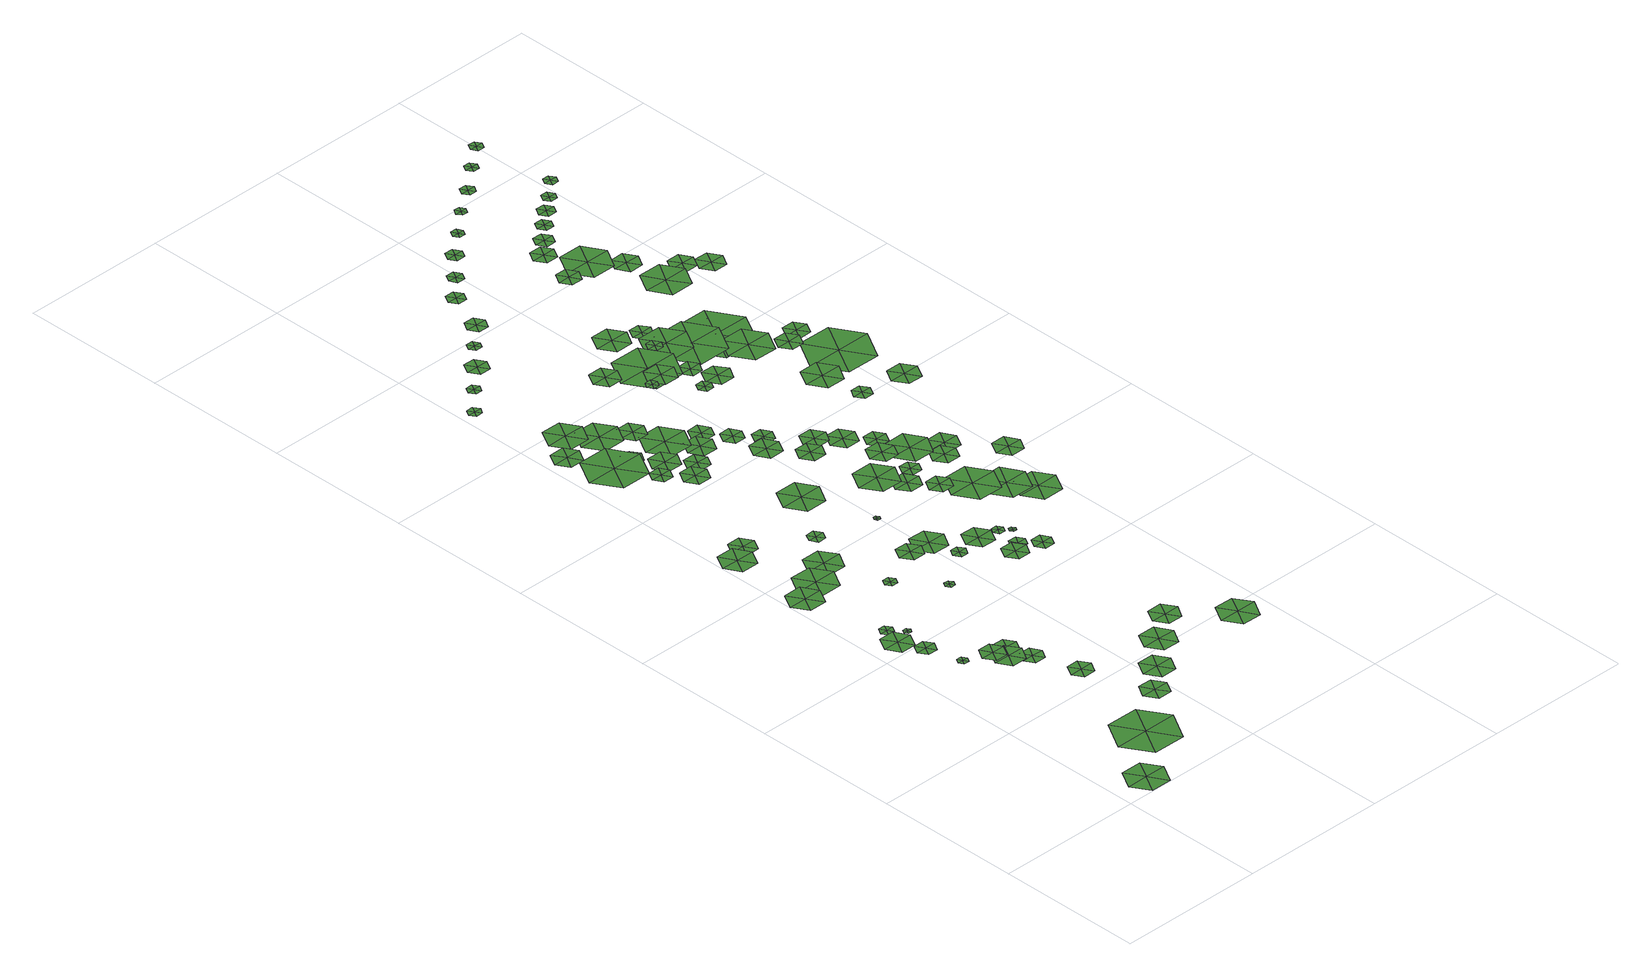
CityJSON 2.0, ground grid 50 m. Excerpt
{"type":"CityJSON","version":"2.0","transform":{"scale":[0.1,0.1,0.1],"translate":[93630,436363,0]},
"CityObjects":{
"tree1":{"type":"SolitaryVegetationObject","attributes":{"Point Count":4449,"Average Intensity":0,"Average Number of Returns":3.66},"geometry":[{"type":"MultiSurface","lod":"0","boundaries":[[[0,1,2]],[[0,3,1]],[[0,4,3]],[[0,5,4]],[[0,6,5]],[[0,2,6]]]}]},
"tree2":{"type":"SolitaryVegetationObject","attributes":{"Point Count":7510,"Average Intensity":0,"Average Number of Returns":4.17},"geometry":[{"type":"MultiSurface","lod":"0","boundaries":[[[7,8,9]],[[7,10,8]],[[7,11,10]],[[7,12,11]],[[7,13,12]],[[7,9,13]]]}]},
"tree3":{"type":"SolitaryVegetationObject","attributes":{"Point Count":716,"Average Intensity":0,"Average Number of Returns":2.29},"geometry":[{"type":"MultiSurface","lod":"0","boundaries":[[[14,15,16]],[[14,17,15]],[[14,18,17]],[[14,19,18]],[[14,20,19]],[[14,16,20]]]}]},
"tree4":{"type":"SolitaryVegetationObject","attributes":{"Point Count":316,"Average Intensity":0,"Average Number of Returns":3.13},"geometry":[{"type":"MultiSurface","lod":"0","boundaries":[[[21,22,23]],[[21,24,22]],[[21,25,24]],[[21,26,25]],[[21,27,26]],[[21,23,27]]]}]},
"tree5":{"type":"SolitaryVegetationObject","attributes":{"Point Count":253,"Average Intensity":0,"Average Number of Returns":2.63},"geometry":[{"type":"MultiSurface","lod":"0","boundaries":[[[28,29,30]],[[28,31,29]],[[28,32,31]],[[28,33,32]],[[28,34,33]],[[28,30,34]]]}]},
"tree6":{"type":"SolitaryVegetationObject","attributes":{"Point Count":234,"Average Intensity":0,"Average Number of Returns":1.68},"geometry":[{"type":"MultiSurface","lod":"0","boundaries":[[[35,36,37]],[[35,38,36]],[[35,39,38]],[[35,40,39]],[[35,41,40]],[[35,37,41]]]}]},
"tree7":{"type":"SolitaryVegetationObject","attributes":{"Point Count":75,"Average Intensity":0,"Average Number of Returns":1.91},"geometry":[{"type":"MultiSurface","lod":"0","boundaries":[[[42,43,44]],[[42,45,43]],[[42,46,45]],[[42,47,46]],[[42,48,47]],[[42,44,48]]]}]},
"tree8":{"type":"SolitaryVegetationObject","attributes":{"Point Count":2261,"Average Intensity":0,"Average Number of Returns":3.38},"geometry":[{"type":"MultiSurface","lod":"0","boundaries":[[[49,50,51]],[[49,52,50]],[[49,53,52]],[[49,54,53]],[[49,55,54]],[[49,51,55]]]}]},
"tree9":{"type":"SolitaryVegetationObject","attributes":{"Point Count":368,"Average Intensity":0,"Average Number of Returns":2.14},"geometry":[{"type":"MultiSurface","lod":"0","boundaries":[[[56,57,58]],[[56,59,57]],[[56,60,59]],[[56,61,60]],[[56,62,61]],[[56,58,62]]]}]},
"tree10":{"type":"SolitaryVegetationObject","attributes":{"Point Count":1179,"Average Intensity":0,"Average Number of Returns":1.56},"geometry":[{"type":"MultiSurface","lod":"0","boundaries":[[[63,64,65]],[[63,66,64]],[[63,67,66]],[[63,68,67]],[[63,69,68]],[[63,65,69]]]}]},
"tree11":{"type":"SolitaryVegetationObject","attributes":{"Point Count":123,"Average Intensity":0,"Average Number of Returns":1.73},"geometry":[{"type":"MultiSurface","lod":"0","boundaries":[[[70,71,72]],[[70,73,71]],[[70,74,73]],[[70,75,74]],[[70,76,75]],[[70,72,76]]]}]},
"tree12":{"type":"SolitaryVegetationObject","attributes":{"Point Count":551,"Average Intensity":0,"Average Number of Returns":2.85},"geometry":[{"type":"MultiSurface","lod":"0","boundaries":[[[77,78,79]],[[77,80,78]],[[77,81,80]],[[77,82,81]],[[77,83,82]],[[77,79,83]]]}]},
"tree13":{"type":"SolitaryVegetationObject","attributes":{"Point Count":270,"Average Intensity":0,"Average Number of Returns":1.96},"geometry":[{"type":"MultiSurface","lod":"0","boundaries":[[[84,85,86]],[[84,87,85]],[[84,88,87]],[[84,89,88]],[[84,90,89]],[[84,86,90]]]}]},
"tree14":{"type":"SolitaryVegetationObject","attributes":{"Point Count":1464,"Average Intensity":0,"Average Number of Returns":2.99},"geometry":[{"type":"MultiSurface","lod":"0","boundaries":[[[91,92,93]],[[91,94,92]],[[91,95,94]],[[91,96,95]],[[91,97,96]],[[91,93,97]]]}]},
"tree15":{"type":"SolitaryVegetationObject","attributes":{"Point Count":2558,"Average Intensity":0,"Average Number of Returns":4.34},"geometry":[{"type":"MultiSurface","lod":"0","boundaries":[[[98,99,100]],[[98,101,99]],[[98,102,101]],[[98,103,102]],[[98,104,103]],[[98,100,104]]]}]},
"tree16":{"type":"SolitaryVegetationObject","attributes":{"Point Count":4047,"Average Intensity":0,"Average Number of Returns":3.52},"geometry":[{"type":"MultiSurface","lod":"0","boundaries":[[[105,106,107]],[[105,108,106]],[[105,109,108]],[[105,110,109]],[[105,111,110]],[[105,107,111]]]}]},
"tree17":{"type":"SolitaryVegetationObject","attributes":{"Point Count":2120,"Average Intensity":0,"Average Number of Returns":3.78},"geometry":[{"type":"MultiSurface","lod":"0","boundaries":[[[112,113,114]],[[112,115,113]],[[112,116,115]],[[112,117,116]],[[112,118,117]],[[112,114,118]]]}]},
"tree18":{"type":"SolitaryVegetationObject","attributes":{"Point Count":3478,"Average Intensity":0,"Average Number of Returns":3.43},"geometry":[{"type":"MultiSurface","lod":"0","boundaries":[[[119,120,121]],[[119,122,120]],[[119,123,122]],[[119,124,123]],[[119,125,124]],[[119,121,125]]]}]},
"tree19":{"type":"SolitaryVegetationObject","attributes":{"Point Count":3882,"Average Intensity":0,"Average Number of Returns":4.3},"geometry":[{"type":"MultiSurface","lod":"0","boundaries":[[[126,127,128]],[[126,129,127]],[[126,130,129]],[[126,131,130]],[[126,132,131]],[[126,128,132]]]}]},
"tree20":{"type":"SolitaryVegetationObject","attributes":{"Point Count":106,"Average Intensity":0,"Average Number of Returns":1.65},"geometry":[{"type":"MultiSurface","lod":"0","boundaries":[[[133,134,135]],[[133,136,134]],[[133,137,136]],[[133,138,137]],[[133,139,138]],[[133,135,139]]]}]},
"tree21":{"type":"SolitaryVegetationObject","attributes":{"Point Count":61,"Average Intensity":0,"Average Number of Returns":1.85},"geometry":[{"type":"MultiSurface","lod":"0","boundaries":[[[140,141,142]],[[140,143,141]],[[140,144,143]],[[140,145,144]],[[140,146,145]],[[140,142,146]]]}]},
"tree22":{"type":"SolitaryVegetationObject","attributes":{"Point Count":975,"Average Intensity":0,"Average Number of Returns":3.58},"geometry":[{"type":"MultiSurface","lod":"0","boundaries":[[[147,148,149]],[[147,150,148]],[[147,151,150]],[[147,152,151]],[[147,153,152]],[[147,149,153]]]}]},
"tree23":{"type":"SolitaryVegetationObject","attributes":{"Point Count":2968,"Average Intensity":0,"Average Number of Returns":3.34},"geometry":[{"type":"MultiSurface","lod":"0","boundaries":[[[154,155,156]],[[154,157,155]],[[154,158,157]],[[154,159,158]],[[154,160,159]],[[154,156,160]]]}]},
"tree24":{"type":"SolitaryVegetationObject","attributes":{"Point Count":3143,"Average Intensity":0,"Average Number of Returns":4.22},"geometry":[{"type":"MultiSurface","lod":"0","boundaries":[[[161,162,163]],[[161,164,162]],[[161,165,164]],[[161,166,165]],[[161,167,166]],[[161,163,167]]]}]},
"tree25":{"type":"SolitaryVegetationObject","attributes":{"Point Count":7417,"Average Intensity":0,"Average Number of Returns":3.28},"geometry":[{"type":"MultiSurface","lod":"0","boundaries":[[[168,169,170]],[[168,171,169]],[[168,172,171]],[[168,173,172]],[[168,174,173]],[[168,170,174]]]}]},
"tree26":{"type":"SolitaryVegetationObject","attributes":{"Point Count":1137,"Average Intensity":0,"Average Number of Returns":3.42},"geometry":[{"type":"MultiSurface","lod":"0","boundaries":[[[175,176,177]],[[175,178,176]],[[175,179,178]],[[175,180,179]],[[175,181,180]],[[175,177,181]]]}]},
"tree27":{"type":"SolitaryVegetationObject","attributes":{"Point Count":694,"Average Intensity":0,"Average Number of Returns":2.21},"geometry":[{"type":"MultiSurface","lod":"0","boundaries":[[[182,183,184]],[[182,185,183]],[[182,186,185]],[[182,187,186]],[[182,188,187]],[[182,184,188]]]}]},
"tree28":{"type":"SolitaryVegetationObject","attributes":{"Point Count":497,"Average Intensity":0,"Average Number of Returns":3.85},"geometry":[{"type":"MultiSurface","lod":"0","boundaries":[[[189,190,191]],[[189,192,190]],[[189,193,192]],[[189,194,193]],[[189,195,194]],[[189,191,195]]]}]},
"tree29":{"type":"SolitaryVegetationObject","attributes":{"Point Count":987,"Average Intensity":0,"Average Number of Returns":2.99},"geometry":[{"type":"MultiSurface","lod":"0","boundaries":[[[196,197,198]],[[196,199,197]],[[196,200,199]],[[196,201,200]],[[196,202,201]],[[196,198,202]]]}]},
"tree30":{"type":"SolitaryVegetationObject","attributes":{"Point Count":2396,"Average Intensity":0,"Average Number of Returns":3.2},"geometry":[{"type":"MultiSurface","lod":"0","boundaries":[[[203,204,205]],[[203,206,204]],[[203,207,206]],[[203,208,207]],[[203,209,208]],[[203,205,209]]]}]},
"tree31":{"type":"SolitaryVegetationObject","attributes":{"Point Count":2214,"Average Intensity":0,"Average Number of Returns":3.41},"geometry":[{"type":"MultiSurface","lod":"0","boundaries":[[[210,211,212]],[[210,213,211]],[[210,214,213]],[[210,215,214]],[[210,216,215]],[[210,212,216]]]}]},
"tree32":{"type":"SolitaryVegetationObject","attributes":{"Point Count":1758,"Average Intensity":0,"Average Number of Returns":2.97},"geometry":[{"type":"MultiSurface","lod":"0","boundaries":[[[217,218,219]],[[217,220,218]],[[217,221,220]],[[217,222,221]],[[217,223,222]],[[217,219,223]]]}]},
"tree33":{"type":"SolitaryVegetationObject","attributes":{"Point Count":461,"Average Intensity":0,"Average Number of Returns":3.5},"geometry":[{"type":"MultiSurface","lod":"0","boundaries":[[[224,225,226]],[[224,227,225]],[[224,228,227]],[[224,229,228]],[[224,230,229]],[[224,226,230]]]}]},
"tree34":{"type":"SolitaryVegetationObject","attributes":{"Point Count":4192,"Average Intensity":0,"Average Number of Returns":3.45},"geometry":[{"type":"MultiSurface","lod":"0","boundaries":[[[231,232,233]],[[231,234,232]],[[231,235,234]],[[231,236,235]],[[231,237,236]],[[231,233,237]]]}]},
"tree35":{"type":"SolitaryVegetationObject","attributes":{"Point Count":2747,"Average Intensity":0,"Average Number of Returns":4.37},"geometry":[{"type":"MultiSurface","lod":"0","boundaries":[[[238,239,240]],[[238,241,239]],[[238,242,241]],[[238,243,242]],[[238,244,243]],[[238,240,244]]]}]},
"tree36":{"type":"SolitaryVegetationObject","attributes":{"Point Count":2843,"Average Intensity":0,"Average Number of Returns":3.12},"geometry":[{"type":"MultiSurface","lod":"0","boundaries":[[[245,246,247]],[[245,248,246]],[[245,249,248]],[[245,250,249]],[[245,251,250]],[[245,247,251]]]}]},
"tree37":{"type":"SolitaryVegetationObject","attributes":{"Point Count":12670,"Average Intensity":0,"Average Number of Returns":3.86},"geometry":[{"type":"MultiSurface","lod":"0","boundaries":[[[252,253,254]],[[252,255,253]],[[252,256,255]],[[252,257,256]],[[252,258,257]],[[252,254,258]]]}]},
"tree38":{"type":"SolitaryVegetationObject","attributes":{"Point Count":1976,"Average Intensity":0,"Average Number of Returns":3.46},"geometry":[{"type":"MultiSurface","lod":"0","boundaries":[[[259,260,261]],[[259,262,260]],[[259,263,262]],[[259,264,263]],[[259,265,264]],[[259,261,265]]]}]},
"tree39":{"type":"SolitaryVegetationObject","attributes":{"Point Count":57,"Average Intensity":0,"Average Number of Returns":1.58},"geometry":[{"type":"MultiSurface","lod":"0","boundaries":[[[266,267,268]],[[266,269,267]],[[266,270,269]],[[266,271,270]],[[266,272,271]],[[266,268,272]]]}]},
"tree40":{"type":"SolitaryVegetationObject","attributes":{"Point Count":459,"Average Intensity":0,"Average Number of Returns":3.9},"geometry":[{"type":"MultiSurface","lod":"0","boundaries":[[[273,274,275]],[[273,276,274]],[[273,277,276]],[[273,278,277]],[[273,279,278]],[[273,275,279]]]}]},
"tree41":{"type":"SolitaryVegetationObject","attributes":{"Point Count":753,"Average Intensity":0,"Average Number of Returns":2.37},"geometry":[{"type":"MultiSurface","lod":"0","boundaries":[[[280,281,282]],[[280,283,281]],[[280,284,283]],[[280,285,284]],[[280,286,285]],[[280,282,286]]]}]},
"tree42":{"type":"SolitaryVegetationObject","attributes":{"Point Count":1626,"Average Intensity":0,"Average Number of Returns":3.2},"geometry":[{"type":"MultiSurface","lod":"0","boundaries":[[[287,288,289]],[[287,290,288]],[[287,291,290]],[[287,292,291]],[[287,293,292]],[[287,289,293]]]}]},
"tree43":{"type":"SolitaryVegetationObject","attributes":{"Point Count":3997,"Average Intensity":0,"Average Number of Returns":3.41},"geometry":[{"type":"MultiSurface","lod":"0","boundaries":[[[294,295,296]],[[294,297,295]],[[294,298,297]],[[294,299,298]],[[294,300,299]],[[294,296,300]]]}]},
"tree44":{"type":"SolitaryVegetationObject","attributes":{"Point Count":3403,"Average Intensity":0,"Average Number of Returns":3.92},"geometry":[{"type":"MultiSurface","lod":"0","boundaries":[[[301,302,303]],[[301,304,302]],[[301,305,304]],[[301,306,305]],[[301,307,306]],[[301,303,307]]]}]},
"tree45":{"type":"SolitaryVegetationObject","attributes":{"Point Count":1414,"Average Intensity":0,"Average Number of Returns":2.81},"geometry":[{"type":"MultiSurface","lod":"0","boundaries":[[[308,309,310]],[[308,311,309]],[[308,312,311]],[[308,313,312]],[[308,314,313]],[[308,310,314]]]}]},
"tree46":{"type":"SolitaryVegetationObject","attributes":{"Point Count":216,"Average Intensity":0,"Average Number of Returns":1.55},"geometry":[{"type":"MultiSurface","lod":"0","boundaries":[[[315,316,317]],[[315,318,316]],[[315,319,318]],[[315,320,319]],[[315,321,320]],[[315,317,321]]]}]},
"tree47":{"type":"SolitaryVegetationObject","attributes":{"Point Count":634,"Average Intensity":0,"Average Number of Returns":3.52},"geometry":[{"type":"MultiSurface","lod":"0","boundaries":[[[322,323,324]],[[322,325,323]],[[322,326,325]],[[322,327,326]],[[322,328,327]],[[322,324,328]]]}]},
"tree48":{"type":"SolitaryVegetationObject","attributes":{"Point Count":59,"Average Intensity":0,"Average Number of Returns":2.17},"geometry":[{"type":"MultiSurface","lod":"0","boundaries":[[[329,330,331]],[[329,332,330]],[[329,333,332]],[[329,334,333]],[[329,335,334]],[[329,331,335]]]}]},
"tree49":{"type":"SolitaryVegetationObject","attributes":{"Point Count":1476,"Average Intensity":0,"Average Number of Returns":3.89},"geometry":[{"type":"MultiSurface","lod":"0","boundaries":[[[336,337,338]],[[336,339,337]],[[336,340,339]],[[336,341,340]],[[336,342,341]],[[336,338,342]]]}]},
"tree50":{"type":"SolitaryVegetationObject","attributes":{"Point Count":261,"Average Intensity":0,"Average Number of Returns":1.63},"geometry":[{"type":"MultiSurface","lod":"0","boundaries":[[[343,344,345]],[[343,346,344]],[[343,347,346]],[[343,348,347]],[[343,349,348]],[[343,345,349]]]}]},
"tree51":{"type":"SolitaryVegetationObject","attributes":{"Point Count":769,"Average Intensity":0,"Average Number of Returns":2.9},"geometry":[{"type":"MultiSurface","lod":"0","boundaries":[[[350,351,352]],[[350,353,351]],[[350,354,353]],[[350,355,354]],[[350,356,355]],[[350,352,356]]]}]},
"tree52":{"type":"SolitaryVegetationObject","attributes":{"Point Count":60,"Average Intensity":0,"Average Number of Returns":2.21},"geometry":[{"type":"MultiSurface","lod":"0","boundaries":[[[357,358,359]],[[357,360,358]],[[357,361,360]],[[357,362,361]],[[357,363,362]],[[357,359,363]]]}]},
"tree53":{"type":"SolitaryVegetationObject","attributes":{"Point Count":1771,"Average Intensity":0,"Average Number of Returns":3.15},"geometry":[{"type":"MultiSurface","lod":"0","boundaries":[[[364,365,366]],[[364,367,365]],[[364,368,367]],[[364,369,368]],[[364,370,369]],[[364,366,370]]]}]},
"tree54":{"type":"SolitaryVegetationObject","attributes":{"Point Count":1276,"Average Intensity":0,"Average Number of Returns":3.06},"geometry":[{"type":"MultiSurface","lod":"0","boundaries":[[[371,372,373]],[[371,374,372]],[[371,375,374]],[[371,376,375]],[[371,377,376]],[[371,373,377]]]}]},
"tree55":{"type":"SolitaryVegetationObject","attributes":{"Point Count":4244,"Average Intensity":0,"Average Number of Returns":3.42},"geometry":[{"type":"MultiSurface","lod":"0","boundaries":[[[378,379,380]],[[378,381,379]],[[378,382,381]],[[378,383,382]],[[378,384,383]],[[378,380,384]]]}]},
"tree56":{"type":"SolitaryVegetationObject","attributes":{"Point Count":3518,"Average Intensity":0,"Average Number of Returns":3.64},"geometry":[{"type":"MultiSurface","lod":"0","boundaries":[[[385,386,387]],[[385,388,386]],[[385,389,388]],[[385,390,389]],[[385,391,390]],[[385,387,391]]]}]},
"tree57":{"type":"SolitaryVegetationObject","attributes":{"Point Count":1844,"Average Intensity":0,"Average Number of Returns":3.36},"geometry":[{"type":"MultiSurface","lod":"0","boundaries":[[[392,393,394]],[[392,395,393]],[[392,396,395]],[[392,397,396]],[[392,398,397]],[[392,394,398]]]}]},
"tree58":{"type":"SolitaryVegetationObject","attributes":{"Point Count":516,"Average Intensity":0,"Average Number of Returns":2.56},"geometry":[{"type":"MultiSurface","lod":"0","boundaries":[[[399,400,401]],[[399,402,400]],[[399,403,402]],[[399,404,403]],[[399,405,404]],[[399,401,405]]]}]},
"tree59":{"type":"SolitaryVegetationObject","attributes":{"Point Count":350,"Average Intensity":0,"Average Number of Returns":3.89},"geometry":[{"type":"MultiSurface","lod":"0","boundaries":[[[406,407,408]],[[406,409,407]],[[406,410,409]],[[406,411,410]],[[406,412,411]],[[406,408,412]]]}]},
"tree60":{"type":"SolitaryVegetationObject","attributes":{"Point Count":1569,"Average Intensity":0,"Average Number of Returns":3.3},"geometry":[{"type":"MultiSurface","lod":"0","boundaries":[[[413,414,415]],[[413,416,414]],[[413,417,416]],[[413,418,417]],[[413,419,418]],[[413,415,419]]]}]},
"tree61":{"type":"SolitaryVegetationObject","attributes":{"Point Count":656,"Average Intensity":0,"Average Number of Returns":1.56},"geometry":[{"type":"MultiSurface","lod":"0","boundaries":[[[420,421,422]],[[420,423,421]],[[420,424,423]],[[420,425,424]],[[420,426,425]],[[420,422,426]]]}]},
"tree62":{"type":"SolitaryVegetationObject","attributes":{"Point Count":1061,"Average Intensity":0,"Average Number of Returns":3.18},"geometry":[{"type":"MultiSurface","lod":"0","boundaries":[[[427,428,429]],[[427,430,428]],[[427,431,430]],[[427,432,431]],[[427,433,432]],[[427,429,433]]]}]},
"tree63":{"type":"SolitaryVegetationObject","attributes":{"Point Count":2026,"Average Intensity":0,"Average Number of Returns":3.3},"geometry":[{"type":"MultiSurface","lod":"0","boundaries":[[[434,435,436]],[[434,437,435]],[[434,438,437]],[[434,439,438]],[[434,440,439]],[[434,436,440]]]}]},
"tree64":{"type":"SolitaryVegetationObject","attributes":{"Point Count":64,"Average Intensity":0,"Average Number of Returns":2.29},"geometry":[{"type":"MultiSurface","lod":"0","boundaries":[[[441,442,443]],[[441,444,442]],[[441,445,444]],[[441,446,445]],[[441,447,446]],[[441,443,447]]]}]},
"tree65":{"type":"SolitaryVegetationObject","attributes":{"Point Count":4742,"Average Intensity":0,"Average Number of Returns":3.55},"geometry":[{"type":"MultiSurface","lod":"0","boundaries":[[[448,449,450]],[[448,451,449]],[[448,452,451]],[[448,453,452]],[[448,454,453]],[[448,450,454]]]}]},
"tree66":{"type":"SolitaryVegetationObject","attributes":{"Point Count":1407,"Average Intensity":0,"Average Number of Returns":3.29},"geometry":[{"type":"MultiSurface","lod":"0","boundaries":[[[455,456,457]],[[455,458,456]],[[455,459,458]],[[455,460,459]],[[455,461,460]],[[455,457,461]]]}]},
"tree67":{"type":"SolitaryVegetationObject","attributes":{"Point Count":1703,"Average Intensity":0,"Average Number of Returns":3.1},"geometry":[{"type":"MultiSurface","lod":"0","boundaries":[[[462,463,464]],[[462,465,463]],[[462,466,465]],[[462,467,466]],[[462,468,467]],[[462,464,468]]]}]},
"tree68":{"type":"SolitaryVegetationObject","attributes":{"Point Count":1413,"Average Intensity":0,"Average Number of Returns":4.43},"geometry":[{"type":"MultiSurface","lod":"0","boundaries":[[[469,470,471]],[[469,472,470]],[[469,473,472]],[[469,474,473]],[[469,475,474]],[[469,471,475]]]}]},
"tree69":{"type":"SolitaryVegetationObject","attributes":{"Point Count":6202,"Average Intensity":0,"Average Number of Returns":3.3},"geometry":[{"type":"MultiSurface","lod":"0","boundaries":[[[476,477,478]],[[476,479,477]],[[476,480,479]],[[476,481,480]],[[476,482,481]],[[476,478,482]]]}]},
"tree70":{"type":"SolitaryVegetationObject","attributes":{"Point Count":411,"Average Intensity":0,"Average Number of Returns":2.64},"geometry":[{"type":"MultiSurface","lod":"0","boundaries":[[[483,484,485]],[[483,486,484]],[[483,487,486]],[[483,488,487]],[[483,489,488]],[[483,485,489]]]}]},
"tree71":{"type":"SolitaryVegetationObject","attributes":{"Point Count":107,"Average Intensity":0,"Average Number of Returns":2.01},"geometry":[{"type":"MultiSurface","lod":"0","boundaries":[[[490,491,492]],[[490,493,491]],[[490,494,493]],[[490,495,494]],[[490,496,495]],[[490,492,496]]]}]},
"tree72":{"type":"SolitaryVegetationObject","attributes":{"Point Count":3363,"Average Intensity":0,"Average Number of Returns":2.24},"geometry":[{"type":"MultiSurface","lod":"0","boundaries":[[[497,498,499]],[[497,500,498]],[[497,501,500]],[[497,502,501]],[[497,503,502]],[[497,499,503]]]}]},
"tree73":{"type":"SolitaryVegetationObject","attributes":{"Point Count":1685,"Average Intensity":0,"Average Number of Returns":3.46},"geometry":[{"type":"MultiSurface","lod":"0","boundaries":[[[504,505,506]],[[504,507,505]],[[504,508,507]],[[504,509,508]],[[504,510,509]],[[504,506,510]]]}]},
"tree74":{"type":"SolitaryVegetationObject","attributes":{"Point Count":3523,"Average Intensity":0,"Average Number of Returns":3.23},"geometry":[{"type":"MultiSurface","lod":"0","boundaries":[[[511,512,513]],[[511,514,512]],[[511,515,514]],[[511,516,515]],[[511,517,516]],[[511,513,517]]]}]},
"tree75":{"type":"SolitaryVegetationObject","attributes":{"Point Count":6039,"Average Intensity":0,"Average Number of Returns":3.49},"geometry":[{"type":"MultiSurface","lod":"0","boundaries":[[[518,519,520]],[[518,521,519]],[[518,522,521]],[[518,523,522]],[[518,524,523]],[[518,520,524]]]}]},
"tree76":{"type":"SolitaryVegetationObject","attributes":{"Point Count":1431,"Average Intensity":0,"Average Number of Returns":3.13},"geometry":[{"type":"MultiSurface","lod":"0","boundaries":[[[525,526,527]],[[525,528,526]],[[525,529,528]],[[525,530,529]],[[525,531,530]],[[525,527,531]]]}]},
"tree77":{"type":"SolitaryVegetationObject","attributes":{"Point Count":1049,"Average Intensity":0,"Average Number of Returns":4.39},"geometry":[{"type":"MultiSurface","lod":"0","boundaries":[[[532,533,534]],[[532,535,533]],[[532,536,535]],[[532,537,536]],[[532,538,537]],[[532,534,538]]]}]},
"tree78":{"type":"SolitaryVegetationObject","attributes":{"Point Count":719,"Average Intensity":0,"Average Number of Returns":3.58},"geometry":[{"type":"MultiSurface","lod":"0","boundaries":[[[539,540,541]],[[539,542,540]],[[539,543,542]],[[539,544,543]],[[539,545,544]],[[539,541,545]]]}]},
"tree79":{"type":"SolitaryVegetationObject","attributes":{"Point Count":3438,"Average Intensity":0,"Average Number of Returns":3.47},"geometry":[{"type":"MultiSurface","lod":"0","boundaries":[[[546,547,548]],[[546,549,547]],[[546,550,549]],[[546,551,550]],[[546,552,551]],[[546,548,552]]]}]},
"tree80":{"type":"SolitaryVegetationObject","attributes":{"Point Count":662,"Average Intensity":0,"Average Number of Returns":3.85},"geometry":[{"type":"MultiSurface","lod":"0","boundaries":[[[553,554,555]],[[553,556,554]],[[553,557,556]],[[553,558,557]],[[553,559,558]],[[553,555,559]]]}]},
"tree81":{"type":"SolitaryVegetationObject","attributes":{"Point Count":2750,"Average Intensity":0,"Average Number of Returns":3.64},"geometry":[{"type":"MultiSurface","lod":"0","boundaries":[[[560,561,562]],[[560,563,561]],[[560,564,563]],[[560,565,564]],[[560,566,565]],[[560,562,566]]]}]},
"tree82":{"type":"SolitaryVegetationObject","attributes":{"Point Count":353,"Average Intensity":0,"Average Number of Returns":3.52},"geometry":[{"type":"MultiSurface","lod":"0","boundaries":[[[567,568,569]],[[567,570,568]],[[567,571,570]],[[567,572,571]],[[567,573,572]],[[567,569,573]]]}]},
"tree83":{"type":"SolitaryVegetationObject","attributes":{"Point Count":1168,"Average Intensity":0,"Average Number of Returns":3.65},"geometry":[{"type":"MultiSurface","lod":"0","boundaries":[[[574,575,576]],[[574,577,575]],[[574,578,577]],[[574,579,578]],[[574,580,579]],[[574,576,580]]]}]},
"tree84":{"type":"SolitaryVegetationObject","attributes":{"Point Count":450,"Average Intensity":0,"Average Number of Returns":3.97},"geometry":[{"type":"MultiSurface","lod":"0","boundaries":[[[581,582,583]],[[581,584,582]],[[581,585,584]],[[581,586,585]],[[581,587,586]],[[581,583,587]]]}]},
"tree85":{"type":"SolitaryVegetationObject","attributes":{"Point Count":1471,"Average Intensity":0,"Average Number of Returns":3.01},"geometry":[{"type":"MultiSurface","lod":"0","boundaries":[[[588,589,590]],[[588,591,589]],[[588,592,591]],[[588,593,592]],[[588,594,593]],[[588,590,594]]]}]},
"tree86":{"type":"SolitaryVegetationObject","attributes":{"Point Count":216,"Average Intensity":0,"Average Number of Returns":3.62},"geometry":[{"type":"MultiSurface","lod":"0","boundaries":[[[595,596,597]],[[595,598,596]],[[595,599,598]],[[595,600,599]],[[595,601,600]],[[595,597,601]]]}]},
"tree87":{"type":"SolitaryVegetationObject","attributes":{"Point Count":6851,"Average Intensity":0,"Average Number of Returns":3.72},"geometry":[{"type":"MultiSurface","lod":"0","boundaries":[[[602,603,604]],[[602,605,603]],[[602,606,605]],[[602,607,606]],[[602,608,607]],[[602,604,608]]]}]},
"tree88":{"type":"SolitaryVegetationObject","attributes":{"Point Count":226,"Average Intensity":0,"Average Number of Returns":1.55},"geometry":[{"type":"MultiSurface","lod":"0","boundaries":[[[609,610,611]],[[609,612,610]],[[609,613,612]],[[609,614,613]],[[609,615,614]],[[609,611,615]]]}]},
"tree89":{"type":"SolitaryVegetationObject","attributes":{"Point Count":453,"Average Intensity":0,"Average Number of Returns":2.62},"geometry":[{"type":"MultiSurface","lod":"0","boundaries":[[[616,617,618]],[[616,619,617]],[[616,620,619]],[[616,621,620]],[[616,622,621]],[[616,618,622]]]}]},
"tree90":{"type":"SolitaryVegetationObject","attributes":{"Point Count":492,"Average Intensity":0,"Average Number of Returns":3.77},"geometry":[{"type":"MultiSurface","lod":"0","boundaries":[[[623,624,625]],[[623,626,624]],[[623,627,626]],[[623,628,627]],[[623,629,628]],[[623,625,629]]]}]},
"tree91":{"type":"SolitaryVegetationObject","attributes":{"Point Count":7555,"Average Intensity":0,"Average Number of Returns":3.65},"geometry":[{"type":"MultiSurface","lod":"0","boundaries":[[[630,631,632]],[[630,633,631]],[[630,634,633]],[[630,635,634]],[[630,636,635]],[[630,632,636]]]}]},
"tree92":{"type":"SolitaryVegetationObject","attributes":{"Point Count":2879,"Average Intensity":0,"Average Number of Returns":3.68},"geometry":[{"type":"MultiSurface","lod":"0","boundaries":[[[637,638,639]],[[637,640,638]],[[637,641,640]],[[637,642,641]],[[637,643,642]],[[637,639,643]]]}]},
"tree93":{"type":"SolitaryVegetationObject","attributes":{"Point Count":1387,"Average Intensity":0,"Average Number of Returns":4.26},"geometry":[{"type":"MultiSurface","lod":"0","boundaries":[[[644,645,646]],[[644,647,645]],[[644,648,647]],[[644,649,648]],[[644,650,649]],[[644,646,650]]]}]},
"tree94":{"type":"SolitaryVegetationObject","attributes":{"Point Count":787,"Average Intensity":0,"Average Number of Returns":3.22},"geometry":[{"type":"MultiSurface","lod":"0","boundaries":[[[651,652,653]],[[651,654,652]],[[651,655,654]],[[651,656,655]],[[651,657,656]],[[651,653,657]]]}]},
"tree95":{"type":"SolitaryVegetationObject","attributes":{"Point Count":2111,"Average Intensity":0,"Average Number of Returns":4.05},"geometry":[{"type":"MultiSurface","lod":"0","boundaries":[[[658,659,660]],[[658,661,659]],[[658,662,661]],[[658,663,662]],[[658,664,663]],[[658,660,664]]]}]},
"tree96":{"type":"SolitaryVegetationObject","attributes":{"Point Count":3515,"Average Intensity":0,"Average Number of Returns":3.54},"geometry":[{"type":"MultiSurface","lod":"0","boundaries":[[[665,666,667]],[[665,668,666]],[[665,669,668]],[[665,670,669]],[[665,671,670]],[[665,667,671]]]}]},
"tree97":{"type":"SolitaryVegetationObject","attributes":{"Point Count":245,"Average Intensity":0,"Average Number of Returns":3.85},"geometry":[{"type":"MultiSurface","lod":"0","boundaries":[[[672,673,674]],[[672,675,673]],[[672,676,675]],[[672,677,676]],[[672,678,677]],[[672,674,678]]]}]},
"tree98":{"type":"SolitaryVegetationObject","attributes":{"Point Count":13762,"Average Intensity":0,"Average Number of Returns":3.65},"geometry":[{"type":"MultiSurface","lod":"0","boundaries":[[[679,680,681]],[[679,682,680]],[[679,683,682]],[[679,684,683]],[[679,685,684]],[[679,681,685]]]}]},
"tree99":{"type":"SolitaryVegetationObject","attributes":{"Point Count":1218,"Average Intensity":0,"Average Number of Returns":4.29},"geometry":[{"type":"MultiSurface","lod":"0","boundaries":[[[686,687,688]],[[686,689,687]],[[686,690,689]],[[686,691,690]],[[686,692,691]],[[686,688,692]]]}]},
"tree100":{"type":"SolitaryVegetationObject","attributes":{"Point Count":2725,"Average Intensity":0,"Average Number of Returns":3.92},"geometry":[{"type":"MultiSurface","lod":"0","boundaries":[[[693,694,695]],[[693,696,694]],[[693,697,696]],[[693,698,697]],[[693,699,698]],[[693,695,699]]]}]},
"tree101":{"type":"SolitaryVegetationObject","attributes":{"Point Count":2615,"Average Intensity":0,"Average Number of Returns":4.06},"geometry":[{"type":"MultiSurface","lod":"0","boundaries":[[[700,701,702]],[[700,703,701]],[[700,704,703]],[[700,705,704]],[[700,706,705]],[[700,702,706]]]}]},
"tree102":{"type":"SolitaryVegetationObject","attributes":{"Point Count":2445,"Average Intensity":0,"Average Number of Returns":4.18},"geometry":[{"type":"MultiSurface","lod":"0","boundaries":[[[707,708,709]],[[707,710,708]],[[707,711,710]],[[707,712,711]],[[707,713,712]],[[707,709,713]]]}]},
"tree103":{"type":"SolitaryVegetationObject","attributes":{"Point Count":725,"Average Intensity":0,"Average Number of Returns":4.19},"geometry":[{"type":"MultiSurface","lod":"0","boundaries":[[[714,715,716]],[[714,717,715]],[[714,718,717]],[[714,719,718]],[[714,720,719]],[[714,716,720]]]}]},
"tree104":{"type":"SolitaryVegetationObject","attributes":{"Point Count":1167,"Average Intensity":0,"Average Number of Returns":3.99},"geometry":[{"type":"MultiSurface","lod":"0","boundaries":[[[721,722,723]],[[721,724,722]],[[721,725,724]],[[721,726,725]],[[721,727,726]],[[721,723,727]]]}]},
"tree105":{"type":"SolitaryVegetationObject","attributes":{"Point Count":247,"Average Intensity":0,"Average Number of Returns":3.9},"geometry":[{"type":"MultiSurface","lod":"0","boundaries":[[[728,729,730]],[[728,731,729]],[[728,732,731]],[[728,733,732]],[[728,734,733]],[[728,730,734]]]}]},
"tree106":{"type":"SolitaryVegetationObject","attributes":{"Point Count":470,"Average Intensity":0,"Average Number of Returns":4.21},"geometry":[{"type":"MultiSurface","lod":"0","boundaries":[[[735,736,737]],[[735,738,736]],[[735,739,738]],[[735,740,739]],[[735,741,740]],[[735,737,741]]]}]},
"tree107":{"type":"SolitaryVegetationObject","attributes":{"Point Count":1209,"Average Intensity":0,"Average Number of Returns":3.99},"geometry":[{"type":"MultiSurface","lod":"0","boundaries":[[[742,743,744]],[[742,745,743]],[[742,746,745]],[[742,747,746]],[[742,748,747]],[[742,744,748]]]}]},
"tree108":{"type":"SolitaryVegetationObject","attributes":{"Point Count":293,"Average Intensity":0,"Average Number of Returns":3.76},"geometry":[{"type":"MultiSurface","lod":"0","boundaries":[[[749,750,751]],[[749,752,750]],[[749,753,752]],[[749,754,753]],[[749,755,754]],[[749,751,755]]]}]},
"tree109":{"type":"SolitaryVegetationObject","attributes":{"Point Count":1361,"Average Intensity":0,"Average Number of Returns":4.07},"geometry":[{"type":"MultiSurface","lod":"0","boundaries":[[[756,757,758]],[[756,759,757]],[[756,760,759]],[[756,761,760]],[[756,762,761]],[[756,758,762]]]}]},
"tree110":{"type":"SolitaryVegetationObject","attributes":{"Point Count":350,"Average Intensity":0,"Average Number of Returns":4.05},"geometry":[{"type":"MultiSurface","lod":"0","boundaries":[[[763,764,765]],[[763,766,764]],[[763,767,766]],[[763,768,767]],[[763,769,768]],[[763,765,769]]]}]},
"tree111":{"type":"SolitaryVegetationObject","attributes":{"Point Count":260,"Average Intensity":0,"Average Number of Returns":4.21},"geometry":[{"type":"MultiSurface","lod":"0","boundaries":[[[770,771,772]],[[770,773,771]],[[770,774,773]],[[770,775,774]],[[770,776,775]],[[770,772,776]]]}]},
"tree112":{"type":"SolitaryVegetationObject","attributes":{"Point Count":380,"Average Intensity":0,"Average Number of Returns":3.94},"geometry":[{"type":"MultiSurface","lod":"0","boundaries":[[[777,778,779]],[[777,780,778]],[[777,781,780]],[[777,782,781]],[[777,783,782]],[[777,779,783]]]}]},
"tree113":{"type":"SolitaryVegetationObject","attributes":{"Point Count":339,"Average Intensity":0,"Average Number of Returns":4.21},"geometry":[{"type":"MultiSurface","lod":"0","boundaries":[[[784,785,786]],[[784,787,785]],[[784,788,787]],[[784,789,788]],[[784,790,789]],[[784,786,790]]]}]},
"tree114":{"type":"SolitaryVegetationObject","attributes":{"Point Count":355,"Average Intensity":0,"Average Number of Returns":3.95},"geometry":[{"type":"MultiSurface","lod":"0","boundaries":[[[791,792,793]],[[791,794,792]],[[791,795,794]],[[791,796,795]],[[791,797,796]],[[791,793,797]]]}]}
},
"vertices":[
[131,65,0],[95,127,0],[59,65,0],[167,127,0],[203,65,0],[167,2,0],[95,2,0],
[293,229,0],[236,327,0],[180,229,0],[349,327,0],[406,229,0],[349,132,0],[236,132,0],
[101,1055,0],[74,1100,0],[48,1055,0],[127,1100,0],[153,1055,0],[127,1009,0],[74,1009,0],
[169,856,0],[160,872,0],[151,856,0],[179,872,0],[188,856,0],[179,840,0],[160,840,0],
[138,976,0],[120,1006,0],[103,976,0],[155,1006,0],[172,976,0],[155,946,0],[120,946,0],
[120,1119,0],[108,1140,0],[96,1119,0],[132,1140,0],[144,1119,0],[132,1098,0],[108,1098,0],
[160,1074,0],[154,1086,0],[147,1074,0],[167,1086,0],[174,1074,0],[167,1062,0],[154,1062,0],
[65,1398,0],[35,1451,0],[4,1398,0],[96,1451,0],[126,1398,0],[96,1345,0],[35,1345,0],
[260,823,0],[239,860,0],[217,823,0],[281,860,0],[303,823,0],[281,786,0],[239,786,0],
[281,780,0],[254,826,0],[227,780,0],[307,826,0],[334,780,0],[307,733,0],[254,733,0],
[329,730,0],[310,764,0],[291,730,0],[349,764,0],[368,730,0],[349,698,0],[310,698,0],
[306,815,0],[286,849,0],[266,815,0],[326,849,0],[347,815,0],[326,780,0],[286,780,0],
[381,583,0],[361,619,0],[340,583,0],[402,619,0],[423,583,0],[402,547,0],[361,547,0],
[64,1675,0],[34,1727,0],[4,1675,0],[95,1727,0],[125,1675,0],[95,1622,0],[34,1622,0],
[460,360,0],[436,402,0],[411,360,0],[485,402,0],[509,360,0],[485,318,0],[436,318,0],
[148,1437,0],[111,1501,0],[74,1437,0],[185,1501,0],[222,1437,0],[185,1374,0],[111,1374,0],
[124,1712,0],[101,1752,0],[78,1712,0],[147,1752,0],[170,1712,0],[147,1672,0],[101,1672,0],
[231,1488,0],[199,1544,0],[167,1488,0],[263,1544,0],[295,1488,0],[263,1433,0],[199,1433,0],
[547,438,0],[519,487,0],[490,438,0],[576,487,0],[604,438,0],[576,389,0],[519,389,0],
[301,1285,0],[290,1304,0],[279,1285,0],[312,1304,0],[323,1285,0],[312,1266,0],[290,1266,0],
[414,1156,0],[406,1170,0],[398,1156,0],[423,1170,0],[431,1156,0],[423,1141,0],[406,1141,0],
[309,1598,0],[295,1623,0],[281,1598,0],[324,1623,0],[338,1598,0],[324,1573,0],[295,1573,0],
[81,2390,0],[55,2433,0],[30,2390,0],[106,2433,0],[131,2390,0],[106,2346,0],[55,2346,0],
[649,532,0],[619,584,0],[589,532,0],[679,584,0],[709,532,0],[679,480,0],[619,480,0],
[140,2255,0],[88,2345,0],[36,2255,0],[192,2345,0],[244,2255,0],[192,2165,0],[88,2165,0],
[212,2135,0],[194,2166,0],[176,2135,0],[230,2166,0],[247,2135,0],[230,2104,0],[194,2104,0],
[449,1352,0],[427,1390,0],[405,1352,0],[471,1390,0],[494,1352,0],[471,1313,0],[427,1313,0],
[54,2742,0],[42,2763,0],[30,2742,0],[66,2763,0],[78,2742,0],[66,2722,0],[42,2722,0],
[212,2254,0],[194,2285,0],[176,2254,0],[230,2285,0],[249,2254,0],[230,2222,0],[194,2222,0],
[154,2470,0],[120,2530,0],[85,2470,0],[188,2530,0],[223,2470,0],[188,2411,0],[120,2411,0],
[280,2064,0],[257,2105,0],[233,2064,0],[303,2105,0],[327,2064,0],[303,2024,0],[257,2024,0],
[267,2175,0],[241,2219,0],[216,2175,0],[292,2219,0],[318,2175,0],[292,2131,0],[241,2131,0],
[549,1251,0],[536,1273,0],[523,1251,0],[562,1273,0],[575,1251,0],[562,1228,0],[536,1228,0],
[521,1347,0],[491,1399,0],[462,1347,0],[551,1399,0],[581,1347,0],[551,1296,0],[491,1296,0],
[750,608,0],[724,652,0],[699,608,0],[775,652,0],[801,608,0],[775,564,0],[724,564,0],
[221,2398,0],[184,2462,0],[147,2398,0],[258,2462,0],[295,2398,0],[258,2334,0],[184,2334,0],
[421,1770,0],[383,1835,0],[346,1770,0],[458,1835,0],[495,1770,0],[458,1706,0],[383,1706,0],
[331,2106,0],[310,2142,0],[289,2106,0],[351,2142,0],[372,2106,0],[351,2070,0],[310,2070,0],
[501,1540,0],[495,1550,0],[489,1540,0],[506,1550,0],[512,1540,0],[506,1530,0],[495,1530,0],
[133,2824,0],[121,2844,0],[109,2824,0],[145,2844,0],[157,2824,0],[145,2803,0],[121,2803,0],
[668,1140,0],[646,1178,0],[624,1140,0],[690,1178,0],[712,1140,0],[690,1102,0],[646,1102,0],
[307,2348,0],[283,2388,0],[260,2348,0],[330,2388,0],[353,2348,0],[330,2308,0],[283,2308,0],
[339,2248,0],[300,2315,0],[261,2248,0],[379,2315,0],[418,2248,0],[379,2180,0],[300,2180,0],
[640,1264,0],[614,1309,0],[589,1264,0],[666,1309,0],[692,1264,0],[666,1219,0],[614,1219,0],
[395,2159,0],[369,2203,0],[344,2159,0],[420,2203,0],[445,2159,0],[420,2115,0],[369,2115,0],
[909,469,0],[875,527,0],[841,469,0],[942,527,0],[976,469,0],[942,410,0],[875,410,0],
[702,1163,0],[688,1188,0],[674,1163,0],[717,1188,0],[731,1163,0],[717,1138,0],[688,1138,0],
[708,1250,0],[697,1268,0],[687,1250,0],[718,1268,0],[728,1250,0],[718,1232,0],[697,1232,0],
[220,2898,0],[200,2932,0],[181,2898,0],[240,2932,0],[259,2898,0],[240,2864,0],[200,2864,0],
[756,1116,0],[739,1145,0],[722,1116,0],[774,1145,0],[791,1116,0],[774,1086,0],[739,1086,0],
[444,2204,0],[424,2239,0],[404,2204,0],[464,2239,0],[484,2204,0],[464,2169,0],[424,2169,0],
[739,1222,0],[733,1233,0],[727,1222,0],[745,1233,0],[751,1222,0],[745,1212,0],[733,1212,0],
[522,2015,0],[496,2060,0],[471,2015,0],[548,2060,0],[573,2015,0],[548,1971,0],[496,1971,0],
[497,2128,0],[478,2162,0],[458,2128,0],[516,2162,0],[535,2128,0],[516,2095,0],[478,2095,0],
[645,1685,0],[608,1749,0],[571,1685,0],[682,1749,0],[719,1685,0],[682,1621,0],[608,1621,0],
[689,1605,0],[665,1646,0],[641,1605,0],[712,1646,0],[736,1605,0],[712,1564,0],[665,1564,0],
[600,1912,0],[577,1952,0],[554,1912,0],[622,1952,0],[646,1912,0],[622,1872,0],[577,1872,0],
[559,2063,0],[541,2095,0],[523,2063,0],[577,2095,0],[595,2063,0],[577,2032,0],[541,2032,0],
[289,2978,0],[277,2999,0],[265,2978,0],[301,2999,0],[312,2978,0],[301,2958,0],[277,2958,0],
[751,1534,0],[730,1570,0],[709,1534,0],[772,1570,0],[793,1534,0],[772,1497,0],[730,1497,0],
[445,2598,0],[421,2641,0],[396,2598,0],[470,2641,0],[494,2598,0],[470,2556,0],[421,2556,0],
[747,1649,0],[730,1678,0],[713,1649,0],[764,1678,0],[781,1649,0],[764,1620,0],[730,1620,0],
[657,1953,0],[634,1993,0],[611,1953,0],[680,1993,0],[703,1953,0],[680,1914,0],[634,1914,0],
[517,2478,0],[506,2496,0],[495,2478,0],[528,2496,0],[538,2478,0],[528,2459,0],[506,2459,0],
[822,1470,0],[779,1545,0],[735,1470,0],[866,1545,0],[909,1470,0],[866,1394,0],[779,1394,0],
[746,1765,0],[721,1808,0],[696,1765,0],[771,1808,0],[795,1765,0],[771,1723,0],[721,1723,0],
[714,1894,0],[689,1938,0],[664,1894,0],[739,1938,0],[764,1894,0],[739,1851,0],[689,1851,0],
[368,3050,0],[350,3081,0],[332,3050,0],[386,3081,0],[404,3050,0],[386,3019,0],[350,3019,0],
[893,1403,0],[853,1472,0],[814,1403,0],[933,1472,0],[972,1403,0],[933,1334,0],[853,1334,0],
[569,2495,0],[543,2541,0],[516,2495,0],[596,2541,0],[623,2495,0],[596,2449,0],[543,2449,0],
[617,2363,0],[604,2386,0],[591,2363,0],[631,2386,0],[644,2363,0],[631,2340,0],[604,2340,0],
[563,2545,0],[510,2638,0],[456,2545,0],[617,2638,0],[670,2545,0],[617,2452,0],[510,2452,0],
[782,1824,0],[762,1857,0],[743,1824,0],[801,1857,0],[820,1824,0],[801,1791,0],[762,1791,0],
[819,1725,0],[783,1788,0],[747,1725,0],[855,1788,0],[891,1725,0],[855,1663,0],[783,1663,0],
[948,1327,0],[911,1390,0],[874,1327,0],[985,1390,0],[1021,1327,0],[985,1263,0],[911,1263,0],
[867,1630,0],[843,1670,0],[820,1630,0],[890,1670,0],[913,1630,0],[890,1590,0],[843,1590,0],
[422,3187,0],[406,3215,0],[390,3187,0],[438,3215,0],[454,3187,0],[438,3160,0],[406,3160,0],
[651,2455,0],[632,2487,0],[614,2455,0],[669,2487,0],[687,2455,0],[669,2424,0],[632,2424,0],
[684,2377,0],[659,2419,0],[635,2377,0],[708,2419,0],[733,2377,0],[708,2334,0],[659,2334,0],
[591,2717,0],[561,2769,0],[531,2717,0],[621,2769,0],[651,2717,0],[621,2665,0],[561,2665,0],
[909,1673,0],[883,1717,0],[858,1673,0],[934,1717,0],[959,1673,0],[934,1629,0],[883,1629,0],
[660,2611,0],[647,2635,0],[633,2611,0],[673,2635,0],[687,2611,0],[673,2588,0],[647,2588,0],
[693,2596,0],[652,2668,0],[611,2596,0],[734,2668,0],[775,2596,0],[734,2525,0],[652,2525,0],
[495,3262,0],[481,3286,0],[468,3262,0],[509,3286,0],[523,3262,0],[509,3238,0],[481,3238,0],
[1026,1528,0],[1002,1571,0],[977,1528,0],[1051,1571,0],[1075,1528,0],[1051,1486,0],[1002,1486,0],
[681,2685,0],[662,2717,0],[644,2685,0],[699,2717,0],[718,2685,0],[699,2653,0],[662,2653,0],
[745,2545,0],[689,2642,0],[634,2545,0],[801,2642,0],[857,2545,0],[801,2448,0],[689,2448,0],
[919,2020,0],[903,2048,0],[886,2020,0],[936,2048,0],[953,2020,0],[936,1991,0],[903,1991,0],
[898,2162,0],[865,2219,0],[832,2162,0],[931,2219,0],[965,2162,0],[931,2104,0],[865,2104,0],
[573,3343,0],[558,3369,0],[543,3343,0],[588,3369,0],[603,3343,0],[588,3318,0],[558,3318,0],
[856,2423,0],[815,2494,0],[774,2423,0],[897,2494,0],[938,2423,0],[897,2352,0],[815,2352,0],
[826,2527,0],[763,2635,0],[701,2527,0],[888,2635,0],[950,2527,0],[888,2419,0],[763,2419,0],
[728,3031,0],[708,3065,0],[688,3031,0],[748,3065,0],[768,3031,0],[748,2996,0],[708,2996,0],
[885,2563,0],[864,2600,0],[842,2563,0],[906,2600,0],[928,2563,0],[906,2526,0],[864,2526,0],
[950,2352,0],[929,2389,0],[907,2352,0],[972,2389,0],[994,2352,0],[972,2314,0],[929,2314,0],
[1072,2000,0],[1046,2045,0],[1019,2000,0],[1099,2045,0],[1125,2000,0],[1099,1954,0],[1046,1954,0],
[658,3414,0],[647,3433,0],[636,3414,0],[668,3433,0],[679,3414,0],[668,3396,0],[647,3396,0],
[1022,2219,0],[964,2321,0],[905,2219,0],[1081,2321,0],[1140,2219,0],[1081,2118,0],[964,2118,0],
[756,3162,0],[735,3198,0],[714,3162,0],[777,3198,0],[798,3162,0],[777,3126,0],[735,3126,0],
[1006,2376,0],[985,2413,0],[964,2376,0],[1028,2413,0],[1049,2376,0],[1028,2339,0],[985,2339,0],
[820,3048,0],[779,3120,0],[738,3048,0],[861,3120,0],[903,3048,0],[861,2977,0],[779,2977,0],
[918,2823,0],[879,2891,0],[840,2823,0],[958,2891,0],[997,2823,0],[958,2755,0],[879,2755,0],
[809,3213,0],[792,3242,0],[775,3213,0],[826,3242,0],[843,3213,0],[826,3184,0],[792,3184,0],
[898,2965,0],[874,3006,0],[851,2965,0],[922,3006,0],[946,2965,0],[922,2924,0],[874,2924,0],
[742,3487,0],[732,3505,0],[721,3487,0],[752,3505,0],[762,3487,0],[752,3469,0],[732,3469,0],
[864,3267,0],[849,3292,0],[835,3267,0],[878,3292,0],[892,3267,0],[878,3242,0],[849,3242,0],
[1011,2849,0],[988,2888,0],[965,2849,0],[1033,2888,0],[1056,2849,0],[1033,2809,0],[988,2809,0],
[831,3548,0],[818,3570,0],[806,3548,0],[844,3570,0],[857,3548,0],[844,3526,0],[818,3526,0],
[1074,2794,0],[1050,2836,0],[1026,2794,0],[1098,2836,0],[1122,2794,0],[1098,2753,0],[1050,2753,0],
[919,3315,0],[904,3341,0],[889,3315,0],[934,3341,0],[949,3315,0],[934,3289,0],[904,3289,0],
[974,3358,0],[962,3380,0],[949,3358,0],[986,3380,0],[999,3358,0],[986,3337,0],[962,3337,0],
[921,3623,0],[909,3643,0],[897,3623,0],[932,3643,0],[944,3623,0],[932,3603,0],[909,3603,0],
[1036,3415,0],[1024,3435,0],[1012,3415,0],[1048,3435,0],[1060,3415,0],[1048,3394,0],[1024,3394,0],
[1005,3688,0],[993,3708,0],[982,3688,0],[1017,3708,0],[1028,3688,0],[1017,3668,0],[993,3668,0]
]}
